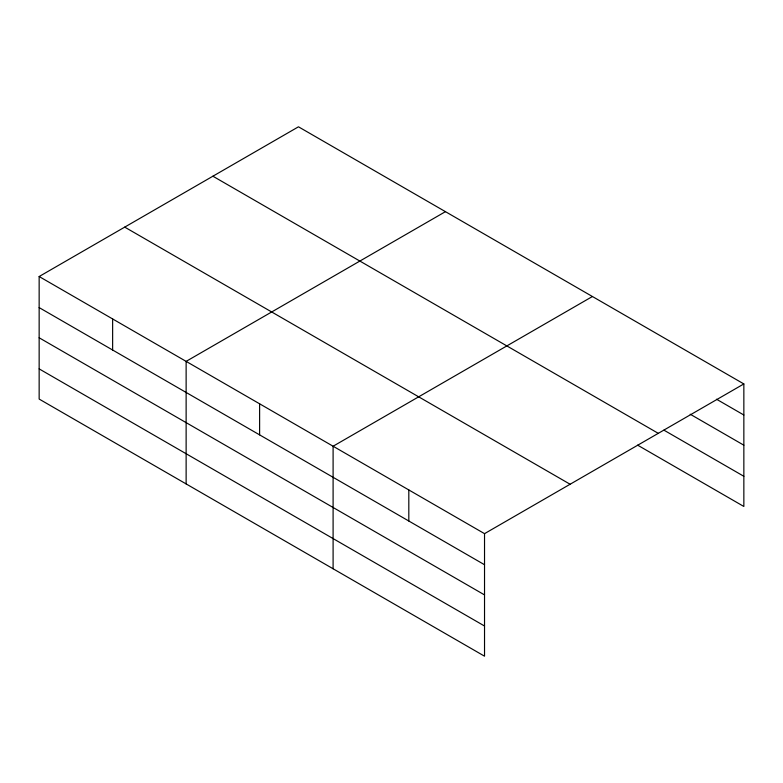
<?xml version="1.0" encoding="UTF-8"?>
<svg xmlns="http://www.w3.org/2000/svg" width="783" height="783" viewBox="0 0 783 783"><rect width="100%" height="100%" fill="white"/><g stroke="black" fill="none" stroke-linecap="round" stroke-linejoin="round"><path stroke-width="1.17" d="M484.53 594.914L484.53 533.654L39.15 276.526L39.15 399.066L484.53 656.193L484.53 594.914L39.15 337.776M637.636 445.155L743.85 506.474L743.85 383.934L298.47 126.807L39.15 276.526M445.449 211.655L186.129 361.374L186.129 483.914M592.418 296.512L333.098 446.232L333.098 568.771M484.53 533.654L743.85 383.934M716.514 399.222L743.85 415.01M690.215 414.227L743.85 445.194M663.925 430.151L743.85 476.289M212.898 176.214L658.278 433.342M124.722 227.119L570.102 484.246M39.15 307.592L484.53 564.729M39.15 368.881L484.53 626.009M408.814 489.943L408.814 521.018M259.613 403.803L259.613 434.878M112.635 318.945L112.635 350.021"/></g></svg>
